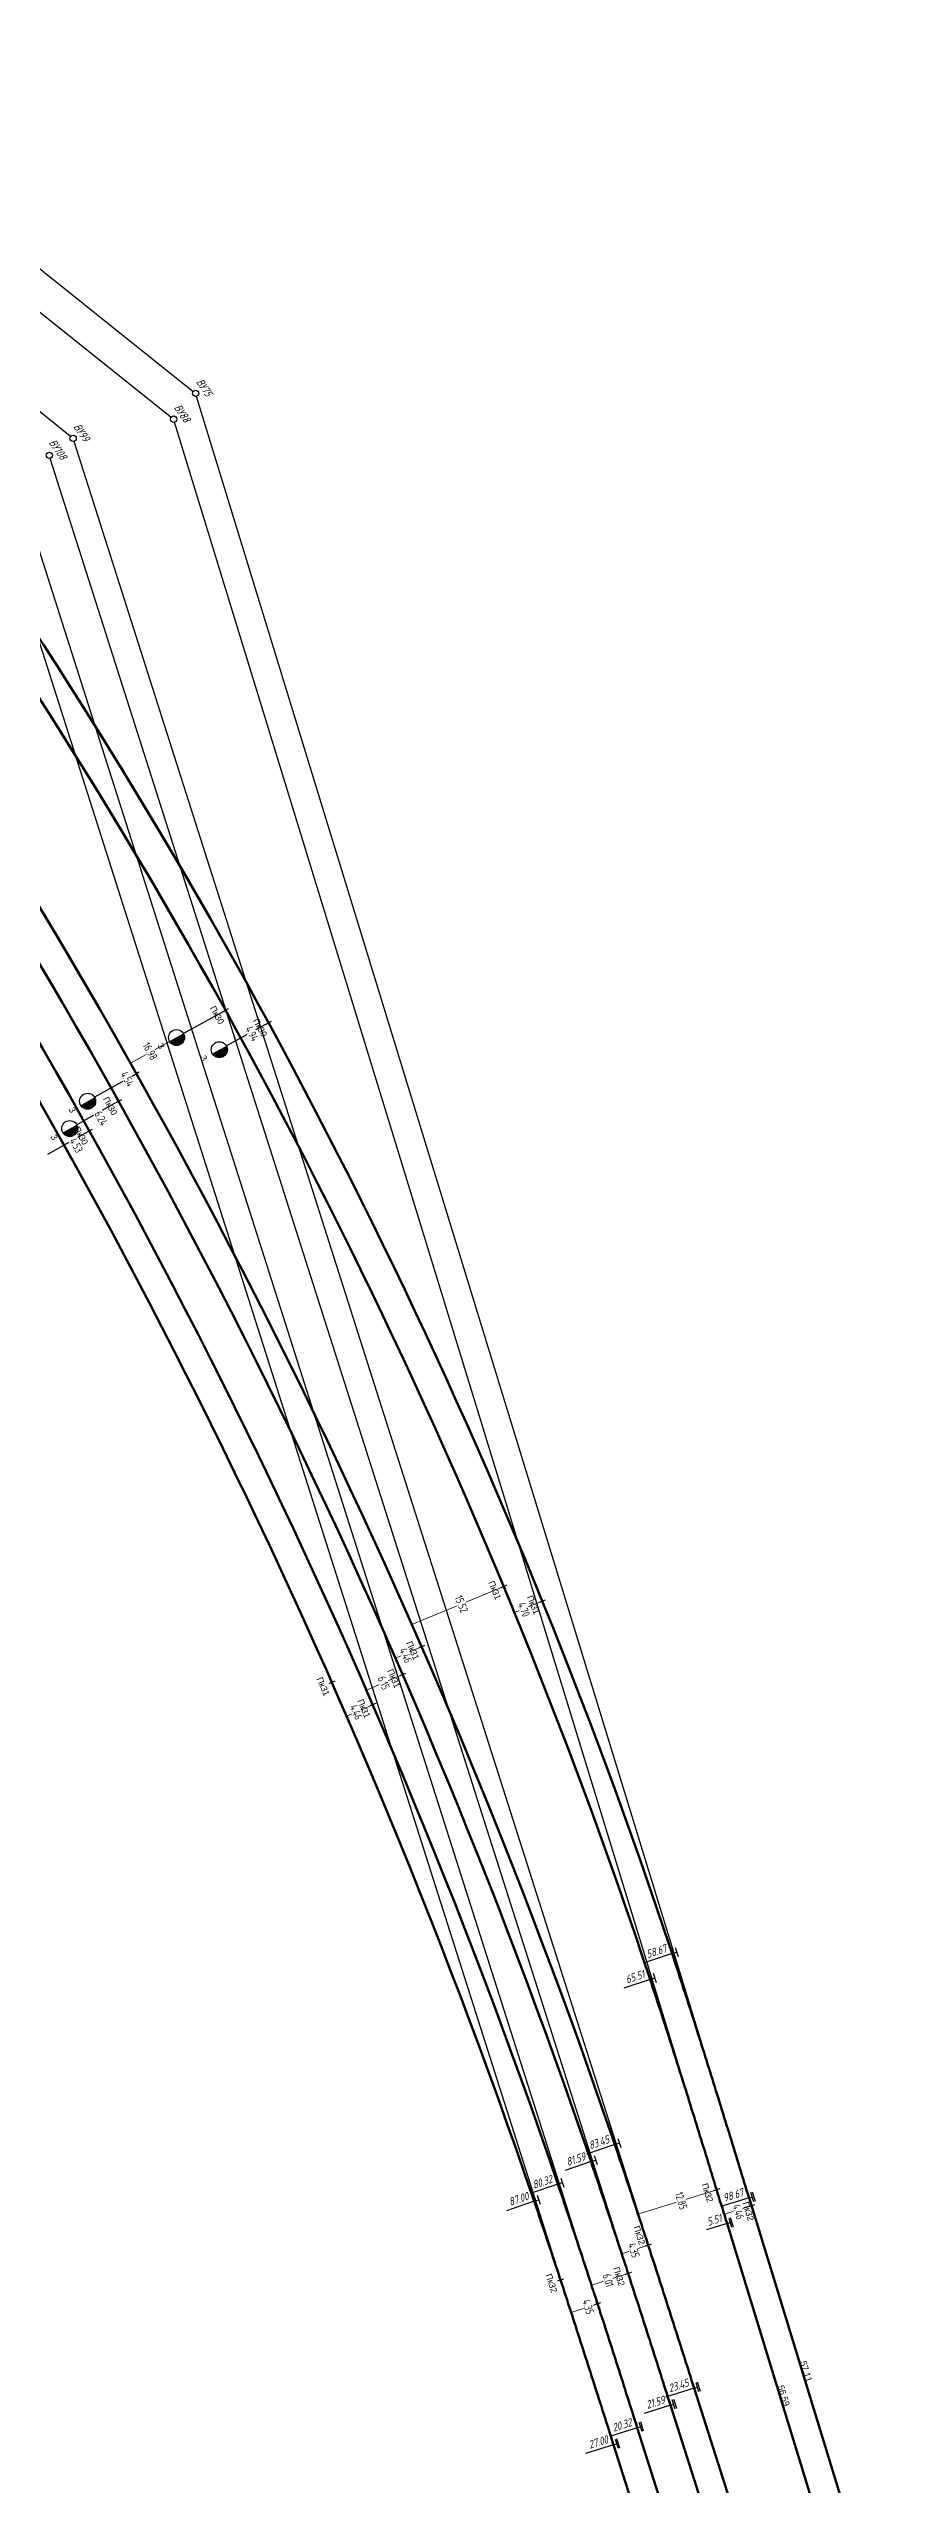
# Model space of a CAD drawing. Extents: x 10590 to 14299, y 7312 to 9553.
# Drawn here: x 12462.8 to 12596.3, y 8019 to 8399.5 of the extents above; entities that cross this region are included whole.
import ezdxf
from ezdxf.enums import TextEntityAlignment as Align

# ---------------------------------------------------------------- set-up
doc = ezdxf.new("R2010")
doc.units = 0
for name, color, linetype in [('Вершины', 7, 'Continuous'), ('Километраж', 7, 'Continuous'), ('Междупутья в плане', 7, 'Continuous'), ('Ось трассы', 7, 'Continuous'), ('Параметры кривых', 7, 'Continuous'), ('Пикетаж', 7, 'Continuous'), ('Прямые вставки', 7, 'Continuous')]:
    doc.layers.add(name, color=color, linetype=linetype)
doc.styles.get("Standard").update_dxf_attribs({"font": 'SPDS.shx', "oblique": 15, "height": 2})
doc.styles.add('Километры', font='pragmai.shx', dxfattribs={"height": 2})
doc.styles.add('Междупутья', font='simplex.shx', dxfattribs={"width": 0.7, "height": 2.5})
doc.styles.add('Параметры кривых', font='SPDS.shx', dxfattribs={"oblique": 15, "height": 2.5})
doc.styles.add('Пикетаж', font='pragmai.shx', dxfattribs={"height": 2})

msp = doc.modelspace()

# ---------------------------------------------------------------- hatches: boundary and pattern name
at = {"linetype": 'ByBlock', "lineweight": -2}
for points in [[(12483.85, 8245.63, -1), (12481.67, 8244.42)], [(12490.55, 8243.71, -1), (12488.35, 8242.52)], [(12469.97, 8235.68, -1), (12467.79, 8234.45)], [(12467.17, 8231.4, -1), (12464.98, 8230.18)]]:
    msp.add_hatch(color=1, dxfattribs=at).paths.add_polyline_path(points)

# ---------------------------------------------------------------- linework, layer by layer
at = {"color": 1, "linetype": 'ByBlock', "lineweight": -2}
for p, q in [((12490.41, 8249.26), (12483.85, 8245.63)), ((12497.13, 8247.3), (12490.55, 8243.71)), ((12560.18, 8101.91), (12560.89, 8102.15)), ((12560.65, 8102.86), (12561.12, 8101.44)), ((12556.75, 8097.88), (12557.46, 8098.12)), ((12557.22, 8098.83), (12557.69, 8097.41)), ((12547.98, 8070.37), (12548.46, 8068.95)), ((12551.22, 8072.08), (12551.93, 8072.32)), ((12551.69, 8073.03), (12552.17, 8071.61)), ((12542.81, 8066.84), (12543.29, 8065.42)), ((12547.51, 8069.42), (12548.22, 8069.66)), ((12538.63, 8063.22), (12539.34, 8063.47)), ((12539.1, 8064.18), (12539.59, 8062.76)), ((12542.34, 8065.88), (12543.05, 8066.13)), ((12572.19, 8063.76), (12572.67, 8063.91)), ((12572.45, 8064.63), (12572.89, 8063.19)), ((12572.69, 8064.7), (12573.13, 8063.26)), ((12560.15, 8032.25), (12560.61, 8030.82)), ((12560.39, 8032.33), (12560.85, 8030.9)), ((12563.61, 8034.05), (12564.09, 8034.2)), ((12563.86, 8034.91), (12564.32, 8033.48)), ((12564.1, 8034.99), (12564.56, 8033.56)), ((12554.98, 8028.72), (12555.44, 8027.29)), ((12555.22, 8028.8), (12555.68, 8027.37)), ((12559.91, 8031.39), (12560.38, 8031.54)), ((12551.03, 8025.19), (12551.5, 8025.34)), ((12551.27, 8026.06), (12551.73, 8024.63)), ((12551.51, 8026.14), (12551.97, 8024.71)), ((12554.73, 8027.85), (12555.21, 8028))]:
    msp.add_line(p, q, dxfattribs=at)
at = {"color": 1}
for p, q in [((12490.85, 8249.5), (12489.98, 8249.02)), ((12497.57, 8247.54), (12496.7, 8247.06)), ((12540.36, 8157.15), (12539.43, 8156.77)), ((12521.5, 8150.06), (12520.59, 8149.66)), ((12507.49, 8144.45), (12506.58, 8144.05)), ((12573.06, 8062.64), (12572.1, 8062.35)), ((12556.92, 8056.53), (12555.97, 8056.22)), ((12543.23, 8051.05), (12542.28, 8050.74)), ((12549.01, 8047.36), (12548.06, 8047.05))]:
    msp.add_line(p, q, dxfattribs=at)
at = {"color": 1, "linetype": 'ByBlock', "lineweight": -2}
for centre in [(12482.76, 8245.02), (12489.45, 8243.12), (12468.88, 8235.06), (12466.08, 8230.79)]:
    msp.add_circle(centre, 1.25, dxfattribs=at)
at = {"layer": 'Вершины', "color": 1}
for p, q in [((12218.1, 8539.68), (12466.22, 8338.94)), ((12255.43, 8529.73), (12485.36, 8345.96)), ((12252, 8525.69), (12481.93, 8341.93)), ((12572.19, 8063.76), (12485.9, 8345.17))]:
    msp.add_line(p, q, dxfattribs=at)
for centre in [(12485.75, 8345.65), (12482.32, 8341.62), (12462.9, 8335.97), (12466.61, 8338.63)]:
    msp.add_circle(centre, 0.5, dxfattribs=at)
at = {"layer": 'Междупутья в плане', "color": 1, "lineweight": 15}
for p, q in [((12490.41, 8249.26), (12475.56, 8241.03)), ((12497.13, 8247.3), (12492.8, 8244.94)), ((12533.87, 8159.26), (12519.54, 8153.3)), ((12539.9, 8156.96), (12535.55, 8155.19)), ((12521.05, 8149.86), (12516.96, 8148.07)), ((12567.14, 8065), (12554.85, 8061.23)), ((12572.58, 8062.49), (12568.31, 8061.19)), ((12556.44, 8056.38), (12552.31, 8055.03)), ((12553.31, 8051.95), (12547.6, 8050.09)), ((12548.53, 8047.21), (12544.4, 8045.87))]:
    msp.add_line(p, q, dxfattribs=at)
at = {"layer": 'Ось трассы', "color": 1, "lineweight": 100, "flags": 128}
msp.add_lwpolyline([(12015.02, 8721.87), (12255.43, 8529.73, -0.000351), (12263.24, 8523.48, -0.001053), (12271.03, 8517.21, -0.001756), (12278.79, 8510.9, -0.002458), (12286.49, 8504.52, -0.139405), (12560.18, 8101.91, -0.002458), (12563.27, 8092.41, -0.001756), (12566.29, 8082.87, -0.001053), (12569.25, 8073.32, -0.000351), (12572.19, 8063.76), (12588.93, 8009.16, 0.001116)], format="xyb", dxfattribs=at)
at = {"layer": 'Параметры кривых', "color": 1}
for p, q in [((12560.18, 8101.91), (12555.82, 8100.47)), ((12556.75, 8097.88), (12552.65, 8096.53)), ((12551.22, 8072.08), (12546.78, 8070.57)), ((12547.51, 8069.42), (12543.46, 8068.04)), ((12538.63, 8063.22), (12534.29, 8061.74)), ((12542.34, 8065.88), (12538.02, 8064.41)), ((12572.19, 8063.76), (12567.8, 8062.42)), ((12563.61, 8034.05), (12559.15, 8032.62)), ((12559.91, 8031.39), (12555.83, 8030.09)), ((12551.03, 8025.19), (12546.65, 8023.8)), ((12554.73, 8027.85), (12550.39, 8026.47))]:
    msp.add_line(p, q, dxfattribs=at)

# ---------------------------------------------------------------- texts
at = {"layer": 'Вершины', "color": 1, "oblique": 15}
for s, rotation, p in [('ВУ75', 304.2069, (12486.58, 8346.21)), ('ВУ99', 304.3457, (12467.43, 8339.19)), ('ВУ88', 304.2069, (12483.15, 8342.18)), ('ВУ108', 304.3457, (12463.73, 8336.53))]:
    msp.add_text(s, height=1.25, rotation=rotation, dxfattribs=at).set_placement(p, align=Align.CENTER)
at = {"layer": 'Километраж', "color": 1, "linetype": 'Continuous', "lineweight": -3, "style": 'Километры'}
for rotation, p in [(298.9904, (12480.79, 8243.93)), (298.55, (12487.47, 8242.04)), (299.3232, (12466.92, 8233.96)), (299.2165, (12464.11, 8229.7))]:
    msp.add_text('3', height=1, rotation=rotation, dxfattribs=at).set_placement(p, align=Align.TOP_CENTER)
at = {"layer": 'Параметры кривых', "color": 1, "style": 'Параметры кривых', "oblique": 15}
for s, rotation, p in [('58.67', 18.3351, (12559.43, 8102.19)), ('65.51', 18.3351, (12556, 8098.16)), ('81.59', 18.812, (12546.76, 8069.69)), ('83.45', 18.812, (12550.47, 8072.35)), ('80.32', 18.812, (12541.59, 8066.16)), ('87.00', 18.812, (12537.88, 8063.5)), ('98.67', 17.0476, (12571.44, 8064.06)), ('21.59', 17.6661, (12559.16, 8031.67)), ('23.45', 17.6661, (12562.87, 8034.33)), ('20.32', 17.6661, (12553.99, 8028.14)), ('27.00', 17.6661, (12550.28, 8025.48))]:
    msp.add_text(s, height=1.25, rotation=rotation, dxfattribs=at).set_placement(p, align=Align.RIGHT)
at = {"layer": 'Пикетаж', "color": 1, "style": 'Пикетаж'}
for s, rotation, p in [('Пк30', 298.9904, (12488.66, 8248.29)), ('Пк30', 298.55, (12495.38, 8246.34)), ('Пк31', 292.5526, (12532.02, 8158.49)), ('Пк31', 292.1123, (12538.04, 8156.21)), ('Пк31', 293.5936, (12519.21, 8149.06)), ('Пк31', 293.7965, (12505.21, 8143.44)), ('Пк32', 287.072, (12565.23, 8064.41)), ('Пк32', 287.0476, (12571.6, 8061.52)), ('Пк32', 288.0601, (12554.58, 8057.76)), ('Пк32', 288.1881, (12540.86, 8050.27))]:
    msp.add_text(s, height=1, rotation=rotation, dxfattribs=at).set_placement(p, align=Align.CENTER)
at = {"layer": 'Прямые вставки', "color": 1, "style": 'Пикетаж'}
for s, p in [('57.11', (12580.66, 8036.49)), ('56.59', (12577.15, 8032.71))]:
    msp.add_text(s, height=1, rotation=287.0476, dxfattribs=at).set_placement(p, align=Align.CENTER)

# ---------------------------------------------------------------- next in the draw order: wipeouts: each hides what was drawn before it
at = {"color": 1}
for points in [[(12493.2, 8246.57), (12494.51, 8247.28), (12495.93, 8244.69), (12494.61, 8243.97)], [(12535.79, 8156.73), (12537.18, 8157.3), (12538.28, 8154.59), (12536.89, 8154.03)], [(12569.4, 8062.73), (12570.83, 8063.17), (12571.67, 8060.42), (12570.24, 8059.98)]]:
    msp.add_wipeout(points, dxfattribs=at)

# ---------------------------------------------------------------- next in the draw order: linework, layer by layer
for p, q in [((12534.33, 8159.45), (12533.41, 8159.06)), ((12567.62, 8065.15), (12566.66, 8064.85))]:
    msp.add_line(p, q, dxfattribs=at)
at = {"color": 1, "linetype": 'ByBlock', "lineweight": -2}
for p, q in [((12568.76, 8059.73), (12569.24, 8059.88)), ((12569.02, 8060.59), (12569.46, 8059.16)), ((12569.26, 8060.67), (12569.7, 8059.23))]:
    msp.add_line(p, q, dxfattribs=at)
at = {"layer": 'Вершины', "color": 1}
msp.add_line((12568.76, 8059.73), (12482.47, 8341.14), dxfattribs=at)
at = {"layer": 'Ось трассы', "color": 1, "lineweight": 100, "flags": 128}
msp.add_lwpolyline([(12011.71, 8717.74), (12252, 8525.69, -0.000351), (12259.81, 8519.45, -0.001053), (12267.6, 8513.18, -0.001756), (12275.36, 8506.87, -0.002458), (12283.06, 8500.49, -0.139405), (12556.75, 8097.88, -0.002458), (12559.84, 8088.37, -0.001756), (12562.86, 8078.84, -0.001053), (12565.82, 8069.29, -0.000351), (12568.76, 8059.73), (12585.35, 8005.63, 0.001116)], format="xyb", dxfattribs=at)
at = {"layer": 'Параметры кривых', "color": 1}
msp.add_line((12568.76, 8059.73), (12565.53, 8058.74), dxfattribs=at)

# ---------------------------------------------------------------- next in the draw order: texts
at = {"layer": 'Междупутья в плане', "color": 1, "style": 'Междупутья', "width": 0.7}
for s, rotation, p in [('4.94', 298.55, (12494.01, 8245.33)), ('4.70', 292.1123, (12536.46, 8155.43)), ('4.46', 287.0399, (12569.94, 8061.39))]:
    msp.add_text(s, height=1.25, rotation=rotation, dxfattribs=at).set_placement(p, align=Align.CENTER)
at = {"layer": 'Параметры кривых', "color": 1, "style": 'Параметры кривых', "oblique": 15}
msp.add_text('5.51', height=1.25, rotation=17.0476, dxfattribs=at).set_placement((12568.02, 8060.03), align=Align.RIGHT)

# ---------------------------------------------------------------- next in the draw order: wipeouts: each hides what was drawn before it
at = {"color": 1}
for points in [[(12477.11, 8244.08), (12478.43, 8244.81), (12480.16, 8241.67), (12478.85, 8240.95)], [(12525.9, 8157.89), (12527.29, 8158.46), (12528.66, 8155.15), (12527.27, 8154.58)], [(12560.35, 8064.79), (12561.79, 8065.23), (12562.84, 8061.8), (12561.4, 8061.36)]]:
    msp.add_wipeout(points, dxfattribs=at)

# ---------------------------------------------------------------- next in the draw order: linework, layer by layer
at = {"color": 1, "linetype": 'ByBlock', "lineweight": -2}
msp.add_line((12476.51, 8239.35), (12469.97, 8235.68), dxfattribs=at)
at = {"color": 1}
msp.add_line((12476.95, 8239.59), (12476.07, 8239.1), dxfattribs=at)
at = {"layer": 'Вершины', "color": 1}
msp.add_line((12563.61, 8034.05), (12466.76, 8338.15), dxfattribs=at)
at = {"layer": 'Междупутья в плане', "color": 1, "lineweight": 15}
msp.add_line((12476.51, 8239.35), (12472.56, 8237.13), dxfattribs=at)
at = {"layer": 'Ось трассы', "color": 1, "lineweight": 100, "flags": 128}
msp.add_lwpolyline([(11950.04, 8756.55), (12218.1, 8539.68, -0.000313), (12225.87, 8533.39, -0.000938), (12233.63, 8527.07, -0.001563), (12241.35, 8520.72, -0.002188), (12249.03, 8514.31, -0.136397), (12551.22, 8072.08, -0.002188), (12554.4, 8062.6, -0.001563), (12557.51, 8053.09, -0.000938), (12560.57, 8043.57, -0.000313), (12563.61, 8034.05), (12625.65, 7839.26, 0.000391), (12628.69, 7829.74, 0.001172), (12631.76, 7820.22, 0.001953), (12634.89, 7810.72, 0.002734), (12638.1, 7801.25, 0.061508), (12724.49, 7625.22, 0.002734), (12730.01, 7616.88, 0.001953), (12735.61, 7608.59, 0.001172), (12741.26, 7600.34, 0.000391), (12746.93, 7592.11), (12938.32, 7314.77)], format="xyb", dxfattribs=at)

# ---------------------------------------------------------------- next in the draw order: texts
at = {"layer": 'Междупутья в плане', "color": 1, "style": 'Междупутья', "width": 0.7}
for s, rotation, p in [('16.98', 298.9904, (12478.09, 8242.57)), ('15.52', 292.5526, (12526.7, 8156.28)), ('12.85', 287.0709, (12561, 8063.11))]:
    msp.add_text(s, height=1.25, rotation=rotation, dxfattribs=at).set_placement(p, align=Align.CENTER)
at = {"layer": 'Пикетаж', "color": 1, "style": 'Пикетаж'}
msp.add_text('Пк30', height=1, rotation=299.3232, dxfattribs=at).set_placement((12474.77, 8238.37), align=Align.CENTER)

# ---------------------------------------------------------------- next in the draw order: wipeouts: each hides what was drawn before it
at = {"color": 1}
for points in [[(12473.7, 8239.47), (12475.01, 8240.2), (12476.46, 8237.62), (12475.15, 8236.89)], [(12517.32, 8149.51), (12518.7, 8150.11), (12519.85, 8147.48), (12518.47, 8146.88)], [(12553.02, 8056.73), (12554.45, 8057.2), (12555.35, 8054.42), (12553.93, 8053.96)]]:
    msp.add_wipeout(points, dxfattribs=at)

# ---------------------------------------------------------------- next in the draw order: linework, layer by layer
at = {"color": 1, "linetype": 'ByBlock', "lineweight": -2}
msp.add_line((12473.71, 8235.07), (12467.17, 8231.4), dxfattribs=at)
at = {"color": 1}
for p, q in [((12474.15, 8235.31), (12473.28, 8234.82)), ((12518.54, 8145.69), (12517.62, 8145.29)), ((12553.79, 8052.1), (12552.84, 8051.79))]:
    msp.add_line(p, q, dxfattribs=at)
at = {"layer": 'Вершины', "color": 1}
msp.add_line((12559.91, 8031.39), (12463.05, 8335.49), dxfattribs=at)
at = {"layer": 'Междупутья в плане', "color": 1, "lineweight": 15}
for p, q in [((12473.71, 8235.06), (12468.27, 8232.02)), ((12518.08, 8145.49), (12512.44, 8143.04))]:
    msp.add_line(p, q, dxfattribs=at)
at = {"layer": 'Ось трассы', "color": 1, "lineweight": 100, "flags": 128}
msp.add_lwpolyline([(11969.77, 8734.92), (12214.39, 8537.02, -0.000313), (12222.16, 8530.73, -0.000938), (12229.92, 8524.41, -0.001563), (12237.64, 8518.06, -0.002188), (12245.32, 8511.65, -0.136397), (12547.51, 8069.42, -0.002188), (12550.69, 8059.94, -0.001563), (12553.8, 8050.43, -0.000938), (12556.87, 8040.91, -0.000313), (12559.91, 8031.39), (12625.56, 7825.23, 0.000391), (12628.6, 7815.7, 0.001172), (12631.67, 7806.19, 0.001953), (12634.8, 7796.69, 0.002734), (12638.02, 7787.22, 0.06143), (12724.26, 7611.4, 0.002734), (12729.78, 7603.06, 0.001953), (12735.38, 7594.77, 0.001172), (12741.02, 7586.52, 0.000391), (12746.7, 7578.28), (12794.17, 7509.45)], format="xyb", dxfattribs=at)

# ---------------------------------------------------------------- next in the draw order: texts
at = {"layer": 'Междупутья в плане', "color": 1, "style": 'Междупутья', "width": 0.7}
for s, rotation, p in [('4.54', 299.3232, (12474.53, 8238.24)), ('4.46', 293.5936, (12518.01, 8148.24)), ('4.35', 288.0553, (12553.6, 8055.38))]:
    msp.add_text(s, height=1.25, rotation=rotation, dxfattribs=at).set_placement(p, align=Align.CENTER)
at = {"layer": 'Пикетаж', "color": 1, "style": 'Пикетаж'}
for s, rotation, p in [('Пк30', 299.2165, (12471.97, 8234.09)), ('Пк31', 293.4869, (12516.25, 8144.7)), ('Пк32', 288, (12551.41, 8051.33))]:
    msp.add_text(s, height=1, rotation=rotation, dxfattribs=at).set_placement(p, align=Align.CENTER)

# ---------------------------------------------------------------- next in the draw order: wipeouts: each hides what was drawn before it
at = {"color": 1}
for points in [[(12469.59, 8233.33), (12470.9, 8234.07), (12472.34, 8231.48), (12471.04, 8230.75)], [(12513.9, 8145.16), (12515.27, 8145.76), (12516.37, 8143.24), (12514.99, 8142.64)], [(12549.09, 8051.85), (12550.51, 8052.31), (12551.3, 8049.89), (12549.87, 8049.43)]]:
    msp.add_wipeout(points, dxfattribs=at)

# ---------------------------------------------------------------- next in the draw order: linework, layer by layer
at = {"color": 1, "linetype": 'ByBlock', "lineweight": -2}
msp.add_line((12469.16, 8230.42), (12462.61, 8226.77), dxfattribs=at)
at = {"color": 1}
for p, q in [((12469.6, 8230.67), (12468.72, 8230.18)), ((12513.88, 8140.99), (12512.96, 8140.6))]:
    msp.add_line(p, q, dxfattribs=at)
at = {"layer": 'Вершины', "color": 1}
msp.add_line((12554.73, 8027.85), (12457.88, 8331.96), dxfattribs=at)
at = {"layer": 'Междупутья в плане', "color": 1, "lineweight": 15}
for p, q in [((12469.16, 8230.42), (12465.2, 8228.21)), ((12513.42, 8140.79), (12509.32, 8139.02))]:
    msp.add_line(p, q, dxfattribs=at)
at = {"layer": 'Ось трассы', "color": 1, "lineweight": 100, "flags": 128}
msp.add_lwpolyline([(11917.95, 8769.13), (12209.22, 8533.48, -0.000313), (12216.99, 8527.19, -0.000938), (12224.75, 8520.88, -0.001563), (12232.47, 8514.53, -0.002188), (12240.15, 8508.12, -0.136397), (12542.34, 8065.88, -0.002188), (12545.52, 8056.4, -0.001563), (12548.63, 8046.9, -0.000938), (12551.7, 8037.38, -0.000313), (12554.73, 8027.85), (12618.22, 7828.5, 0.000391), (12621.26, 7818.98, 0.001172), (12624.33, 7809.46, 0.001953), (12627.46, 7799.96, 0.002734), (12630.68, 7790.49, 0.06146), (12716.98, 7614.59, 0.002734), (12722.5, 7606.25, 0.001953), (12728.09, 7597.96, 0.001172), (12733.74, 7589.71, 0.000391), (12739.41, 7581.48), (12907.1, 7338.38)], format="xyb", dxfattribs=at)

# ---------------------------------------------------------------- next in the draw order: texts
at = {"layer": 'Междупутья в плане', "color": 1, "style": 'Междупутья', "width": 0.7}
for s, rotation, p in [('6.24', 299.2165, (12470.42, 8232.1)), ('6.15', 293.4869, (12514.56, 8143.95)), ('6.01', 287.9952, (12549.6, 8050.68))]:
    msp.add_text(s, height=1.25, rotation=rotation, dxfattribs=at).set_placement(p, align=Align.CENTER)
at = {"layer": 'Пикетаж', "color": 1, "style": 'Пикетаж'}
for s, rotation, p in [('Пк30', 299.1437, (12467.41, 8229.45)), ('Пк31', 293.4141, (12511.58, 8140)), ('Пк32', 287.9618, (12546.63, 8046.59))]:
    msp.add_text(s, height=1, rotation=rotation, dxfattribs=at).set_placement(p, align=Align.CENTER)

# ---------------------------------------------------------------- next in the draw order: wipeouts: each hides what was drawn before it
at = {"color": 1}
for points in [[(12465.75, 8229.09), (12467.06, 8229.82), (12468.48, 8227.27), (12467.17, 8226.54)], [(12509.58, 8140.66), (12510.95, 8141.26), (12512.1, 8138.62), (12510.72, 8138.02)], [(12545.9, 8047.88), (12547.32, 8048.35), (12548.22, 8045.57), (12546.8, 8045.11)]]:
    msp.add_wipeout(points, dxfattribs=at)

# ---------------------------------------------------------------- next in the draw order: linework, layer by layer
at = {"layer": 'Вершины', "color": 1}
msp.add_line((12551.03, 8025.19), (12454.17, 8329.3), dxfattribs=at)
at = {"layer": 'Ось трассы', "color": 1, "lineweight": 100, "flags": 128}
msp.add_lwpolyline([(12001.25, 8696.08), (12205.51, 8530.82, -0.000313), (12213.28, 8524.53, -0.000938), (12221.04, 8518.22, -0.001563), (12228.76, 8511.87, -0.002188), (12236.44, 8505.46, -0.136397), (12538.63, 8063.22, -0.002188), (12541.82, 8053.74, -0.001563), (12544.93, 8044.24, -0.000938), (12547.99, 8034.72, -0.000313), (12551.03, 8025.19), (12622.1, 7802.03, 0.000391), (12625.14, 7792.51, 0.001172), (12628.21, 7782.99, 0.001953), (12631.34, 7773.49, 0.002734), (12634.56, 7764.02, 0.06146), (12720.85, 7588.12, 0.002734), (12726.37, 7579.78, 0.001953), (12731.97, 7571.49, 0.001172), (12737.62, 7563.24, 0.000391), (12743.29, 7555.01), (12889.58, 7342.94)], format="xyb", dxfattribs=at)

# ---------------------------------------------------------------- next in the draw order: texts
at = {"layer": 'Междупутья в плане', "color": 1, "style": 'Междупутья', "width": 0.7}
for s, rotation, p in [('4.53', 299.1437, (12466.56, 8227.87)), ('4.46', 293.4141, (12510.26, 8139.39)), ('4.35', 287.9588, (12546.47, 8046.54))]:
    msp.add_text(s, height=1.25, rotation=rotation, dxfattribs=at).set_placement(p, align=Align.CENTER)

doc.saveas('drawing.dxf')
